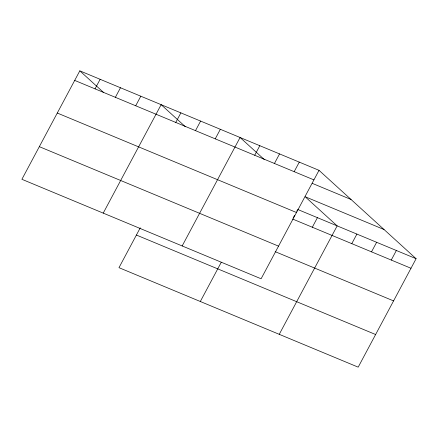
<?xml version="1.0" encoding="UTF-8"?>
<svg xmlns="http://www.w3.org/2000/svg" width="438" height="438" viewBox="0 0 438 438"><rect width="100%" height="100%" fill="white"/><g stroke="black" fill="none" stroke-linecap="round" stroke-linejoin="round"><path stroke-width="0.66" d="M79.809 70.841L21.9 179.295L261.108 278.776L319.017 170.327L79.809 70.841L103.592 92.495M95.035 88.859L100.143 79.3M115.369 97.318L120.472 87.753M135.703 105.772L140.806 96.212M103.231 213.12L161.14 104.666L185.411 126.763M175.769 122.437L180.872 112.873M140.253 227.837L118.983 267.673L358.191 367.159L416.1 258.705L319.017 170.327M195.507 130.644L200.609 121.08M215.239 138.851L220.347 129.287M182.17 245.948L240.079 137.494L264.349 159.591M254.708 155.266L259.816 145.701M200.314 301.497L221.267 262.258M274.445 163.473L279.548 153.908M294.177 171.68L299.285 162.115M293.225 217.828L294.5 215.436M296.734 211.253L297.375 210.059M312.321 227.229L317.424 217.67M279.252 334.331L337.161 225.877L305.122 196.711L384.06 229.539M351.791 243.643L356.893 234.084M371.523 251.85L376.631 242.291M391.26 260.057L396.363 250.498M74.701 80.406L313.915 179.887M312.201 183.33L351.057 199.493M297.692 209.463L416.1 258.705M57.279 113.037L296.488 212.518M292.584 219.022L410.997 268.264M39.327 146.659L278.535 246.145M275.163 251.658L393.57 300.901M136.41 235.042L375.618 334.522"/></g></svg>
